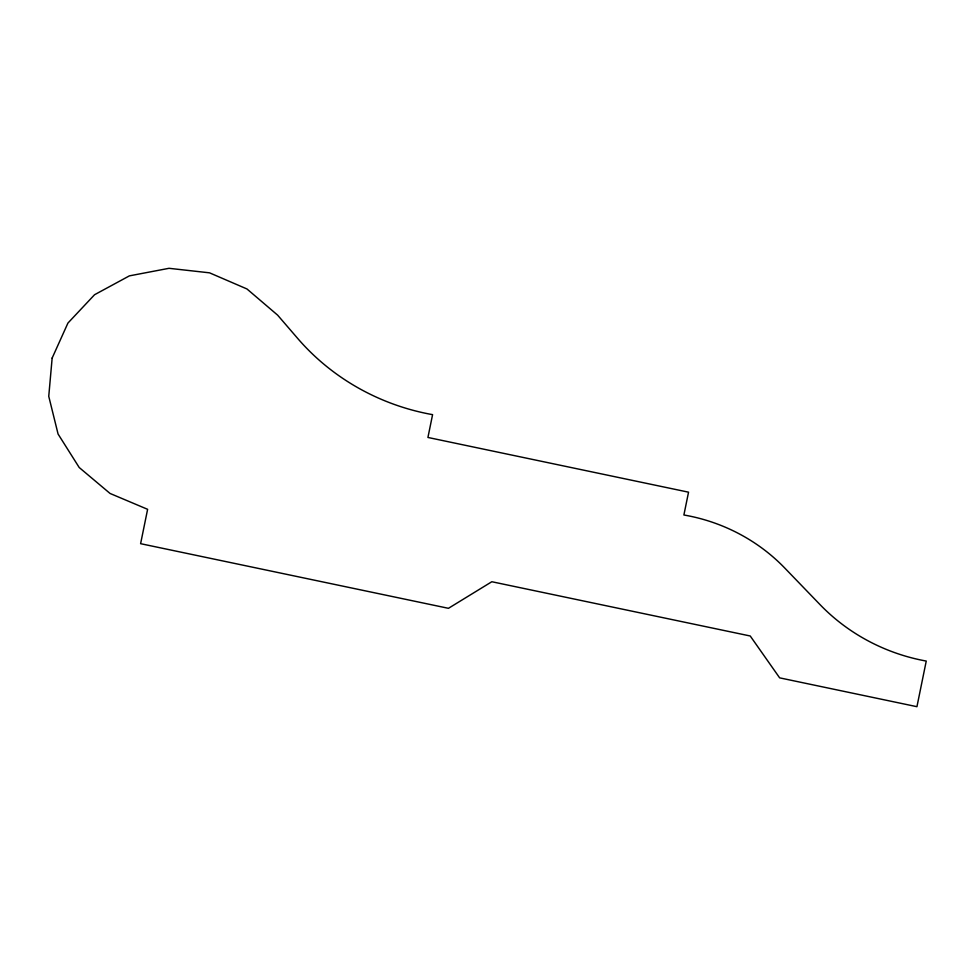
<?xml version="1.0" encoding="UTF-8"?>
<svg xmlns="http://www.w3.org/2000/svg" width="975" height="975" viewBox="0 0 975 975"><rect width="100%" height="100%" fill="white"/><g stroke="black" fill="none" stroke-linecap="round" stroke-linejoin="round"><path stroke-width="1.46" d="M52.15 358.069L48.75 396.313L58.073 434.033L79.207 467.513L110.065 493.46L147.615 509.316L140.607 543.684L448.451 608.315L491.827 581.734L750.238 635.993L779.647 677.857L916.939 706.692L926.25 661.062A186.944 175.561 14.3 0 1 820.036 604.622L784.741 568.023A174.757 164.117 14.3 0 0 683.889 514.995L688.545 492.18L427.928 437.458L432.583 414.643A221.618 208.114 14.3 0 1 297.68 338.423L277.619 315.132L246.967 288.966L209.54 272.829L169.016 268.308L129.395 275.864L94.551 294.73L67.933 323.066L52.15 358.069"/></g></svg>
